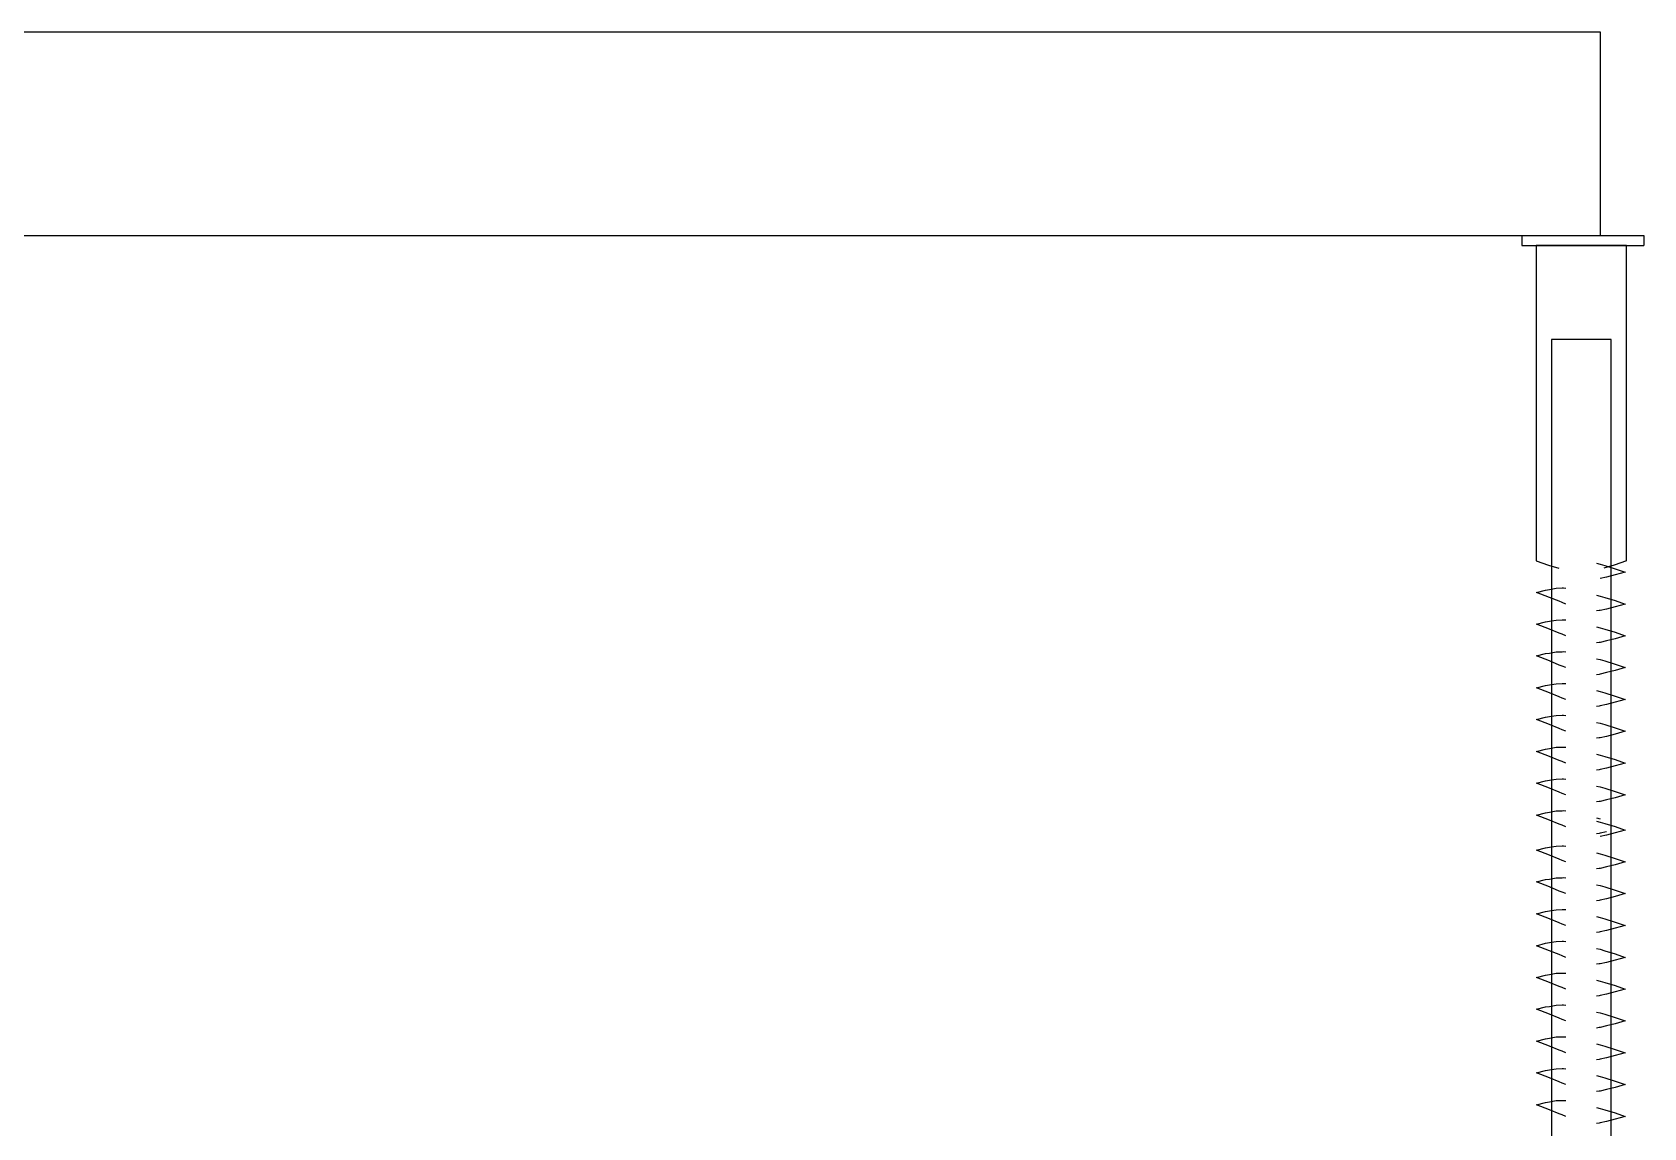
# Model space of a CAD drawing. Extents: x -11.9 to 9.3, y -3.9 to 3.8.
# Drawn here: x -10.27 to -8.685, y -2.811 to -1.733 of the extents above; entities that cross this region are included whole.
import ezdxf

# ---------------------------------------------------------------- set-up
doc = ezdxf.new("R2010")
doc.units = 0
doc.layers.add('SECTIONCUTEDGES', color=7, linetype='CONTINUOUS')

msp = doc.modelspace()

# ---------------------------------------------------------------- linework, layer by layer
at = {"layer": 'SECTIONCUTEDGES'}
for p, q in [((-8.7276, -1.7327), (-11.855, -1.7327)), ((-8.7276, -1.9327), (-8.7276, -1.7327)), ((-11.855, -1.9327), (-8.7276, -1.9327)), ((-8.805, -1.9327), (-8.685, -1.9327)), ((-8.805, -1.9327), (-8.805, -1.9427)), ((-8.685, -1.9327), (-8.685, -1.9427)), ((-8.805, -1.9427), (-8.685, -1.9427)), ((-8.7908, -1.9427), (-8.7908, -2.2528)), ((-8.7465, -1.9427), (-8.7908, -1.9427)), ((-8.7021, -1.9427), (-8.7465, -1.9427)), ((-8.7021, -2.2528), (-8.7021, -1.9427)), ((-8.7758, -2.0352), (-8.7758, -3.8182)), ((-8.7171, -2.0352), (-8.7758, -2.0352)), ((-8.7171, -3.8182), (-8.7171, -2.0352)), ((-8.7908, -2.2528), (-8.7787, -2.257)), ((-8.7787, -2.257), (-8.7686, -2.26)), ((-8.7316, -2.2553), (-8.7278, -2.2561)), ((-8.7278, -2.2561), (-8.7234, -2.2575)), ((-8.7142, -2.257), (-8.7244, -2.26)), ((-8.7234, -2.2575), (-8.7132, -2.2606)), ((-8.7021, -2.2528), (-8.7142, -2.257)), ((-8.7132, -2.2606), (-8.7033, -2.2641)), ((-8.7033, -2.2641), (-8.7132, -2.2668)), ((-8.7905, -2.2839), (-8.7816, -2.2816)), ((-8.7816, -2.2816), (-8.7776, -2.281)), ((-8.7776, -2.281), (-8.7711, -2.2798)), ((-8.7711, -2.2798), (-8.7651, -2.2796)), ((-8.7651, -2.2796), (-8.7641, -2.2795)), ((-8.7641, -2.2795), (-8.7617, -2.2797)), ((-8.7216, -2.269), (-8.7278, -2.2704)), ((-8.7132, -2.2668), (-8.7216, -2.269)), ((-8.7776, -2.2888), (-8.7905, -2.2839)), ((-8.7683, -2.2927), (-8.7776, -2.2888)), ((-8.7651, -2.2939), (-8.7683, -2.2927)), ((-8.7617, -2.2954), (-8.7651, -2.2939)), ((-8.7316, -2.2866), (-8.7278, -2.2875)), ((-8.7316, -2.2866), (-8.7278, -2.2875)), ((-8.7278, -2.2875), (-8.7234, -2.2888)), ((-8.7234, -2.2888), (-8.7132, -2.2919)), ((-8.7132, -2.2982), (-8.7216, -2.3003)), ((-8.7132, -2.2919), (-8.7033, -2.2954)), ((-8.7033, -2.2954), (-8.7132, -2.2982)), ((-8.7905, -2.3152), (-8.7816, -2.3129)), ((-8.7816, -2.3129), (-8.7776, -2.3123)), ((-8.7776, -2.3123), (-8.7711, -2.3111)), ((-8.7711, -2.3111), (-8.7651, -2.3109)), ((-8.7651, -2.3109), (-8.7641, -2.3109)), ((-8.7641, -2.3109), (-8.7617, -2.311)), ((-8.729, -2.3019), (-8.7316, -2.3022)), ((-8.7278, -2.3018), (-8.729, -2.3019)), ((-8.7216, -2.3003), (-8.7278, -2.3018)), ((-8.7216, -2.3003), (-8.7278, -2.3018)), ((-8.7776, -2.3201), (-8.7905, -2.3152)), ((-8.7683, -2.324), (-8.7776, -2.3201)), ((-8.7651, -2.3252), (-8.7683, -2.324)), ((-8.7617, -2.3267), (-8.7651, -2.3252)), ((-8.7316, -2.3179), (-8.7278, -2.3188)), ((-8.7316, -2.3179), (-8.7278, -2.3188)), ((-8.7278, -2.3188), (-8.7234, -2.3201)), ((-8.7234, -2.3201), (-8.7132, -2.3232)), ((-8.7132, -2.3295), (-8.7216, -2.3316)), ((-8.7132, -2.3232), (-8.7033, -2.3267)), ((-8.7033, -2.3267), (-8.7132, -2.3295)), ((-8.7905, -2.3465), (-8.7816, -2.3442)), ((-8.7816, -2.3442), (-8.7776, -2.3436)), ((-8.7776, -2.3436), (-8.7711, -2.3424)), ((-8.7711, -2.3424), (-8.7651, -2.3423)), ((-8.7651, -2.3423), (-8.7641, -2.3422)), ((-8.7641, -2.3422), (-8.7617, -2.3424)), ((-8.729, -2.3332), (-8.7316, -2.3336)), ((-8.7278, -2.3331), (-8.729, -2.3332)), ((-8.7216, -2.3316), (-8.7278, -2.3331)), ((-8.7216, -2.3316), (-8.7278, -2.3331)), ((-8.7776, -2.3514), (-8.7905, -2.3465)), ((-8.7683, -2.3554), (-8.7776, -2.3514)), ((-8.7651, -2.3566), (-8.7683, -2.3554)), ((-8.7617, -2.358), (-8.7651, -2.3566)), ((-8.7316, -2.3492), (-8.7278, -2.3501)), ((-8.7316, -2.3492), (-8.7278, -2.3501)), ((-8.7278, -2.3501), (-8.7234, -2.3514)), ((-8.7234, -2.3514), (-8.7132, -2.3546)), ((-8.7132, -2.3608), (-8.7216, -2.3629)), ((-8.7132, -2.3546), (-8.7033, -2.358)), ((-8.7033, -2.358), (-8.7132, -2.3608)), ((-8.7905, -2.3778), (-8.7816, -2.3755)), ((-8.7816, -2.3755), (-8.7776, -2.3749)), ((-8.7776, -2.3749), (-8.7711, -2.3738)), ((-8.7711, -2.3738), (-8.7651, -2.3736)), ((-8.7651, -2.3736), (-8.7641, -2.3735)), ((-8.7641, -2.3735), (-8.7617, -2.3737)), ((-8.729, -2.3646), (-8.7316, -2.3649)), ((-8.7278, -2.3644), (-8.729, -2.3646)), ((-8.7216, -2.3629), (-8.7278, -2.3644)), ((-8.7216, -2.3629), (-8.7278, -2.3644)), ((-8.7776, -2.3827), (-8.7905, -2.3778)), ((-8.7683, -2.3867), (-8.7776, -2.3827)), ((-8.7651, -2.3879), (-8.7683, -2.3867)), ((-8.7617, -2.3893), (-8.7651, -2.3879)), ((-8.7316, -2.3805), (-8.7278, -2.3814)), ((-8.7316, -2.3805), (-8.7278, -2.3814)), ((-8.7278, -2.3814), (-8.7234, -2.3827)), ((-8.7234, -2.3827), (-8.7132, -2.3859)), ((-8.7132, -2.3921), (-8.7216, -2.3943)), ((-8.7132, -2.3859), (-8.7033, -2.3893)), ((-8.7033, -2.3893), (-8.7132, -2.3921)), ((-8.7905, -2.4091), (-8.7816, -2.4068)), ((-8.7776, -2.414), (-8.7905, -2.4091)), ((-8.7816, -2.4068), (-8.7776, -2.4062)), ((-8.7776, -2.4062), (-8.7711, -2.4051)), ((-8.7711, -2.4051), (-8.7651, -2.4049)), ((-8.7651, -2.4049), (-8.7641, -2.4048)), ((-8.7641, -2.4048), (-8.7617, -2.405)), ((-8.729, -2.3959), (-8.7316, -2.3962)), ((-8.7278, -2.3957), (-8.729, -2.3959)), ((-8.7216, -2.3943), (-8.7278, -2.3957)), ((-8.7216, -2.3943), (-8.7278, -2.3957)), ((-8.7683, -2.418), (-8.7776, -2.414)), ((-8.7651, -2.4192), (-8.7683, -2.418)), ((-8.7617, -2.4206), (-8.7651, -2.4192)), ((-8.7316, -2.4118), (-8.7278, -2.4127)), ((-8.7316, -2.4118), (-8.7278, -2.4127)), ((-8.7278, -2.4127), (-8.7234, -2.414)), ((-8.7234, -2.414), (-8.7132, -2.4172)), ((-8.7132, -2.4234), (-8.7216, -2.4256)), ((-8.7132, -2.4172), (-8.7033, -2.4206)), ((-8.7033, -2.4206), (-8.7132, -2.4234)), ((-8.7905, -2.4405), (-8.7816, -2.4381)), ((-8.7776, -2.4454), (-8.7905, -2.4405)), ((-8.7816, -2.4381), (-8.7776, -2.4375)), ((-8.7776, -2.4375), (-8.7711, -2.4364)), ((-8.7711, -2.4364), (-8.7651, -2.4362)), ((-8.7651, -2.4362), (-8.7641, -2.4361)), ((-8.7641, -2.4361), (-8.7617, -2.4363)), ((-8.729, -2.4272), (-8.7316, -2.4275)), ((-8.7278, -2.427), (-8.729, -2.4272)), ((-8.7216, -2.4256), (-8.7278, -2.427)), ((-8.7216, -2.4256), (-8.7278, -2.427)), ((-8.7683, -2.4493), (-8.7776, -2.4454)), ((-8.7651, -2.4505), (-8.7683, -2.4493)), ((-8.7617, -2.452), (-8.7651, -2.4505)), ((-8.7316, -2.4432), (-8.7278, -2.444)), ((-8.7316, -2.4432), (-8.7278, -2.444)), ((-8.7278, -2.444), (-8.7234, -2.4454)), ((-8.7234, -2.4454), (-8.7132, -2.4485)), ((-8.7132, -2.4547), (-8.7216, -2.4569)), ((-8.7132, -2.4485), (-8.7033, -2.4519)), ((-8.7033, -2.4519), (-8.7132, -2.4547)), ((-8.7905, -2.4718), (-8.7816, -2.4694)), ((-8.7776, -2.4767), (-8.7905, -2.4718)), ((-8.7816, -2.4694), (-8.7776, -2.4688)), ((-8.7776, -2.4688), (-8.7711, -2.4677)), ((-8.7711, -2.4677), (-8.7651, -2.4675)), ((-8.7651, -2.4675), (-8.7641, -2.4674)), ((-8.7641, -2.4674), (-8.7617, -2.4676)), ((-8.729, -2.4585), (-8.7316, -2.4588)), ((-8.7278, -2.4583), (-8.729, -2.4585)), ((-8.7216, -2.4569), (-8.7278, -2.4583)), ((-8.7216, -2.4569), (-8.7278, -2.4583)), ((-8.7683, -2.4806), (-8.7776, -2.4767)), ((-8.7651, -2.4818), (-8.7683, -2.4806)), ((-8.7617, -2.4833), (-8.7651, -2.4818)), ((-8.7316, -2.4745), (-8.7278, -2.4753)), ((-8.7316, -2.4745), (-8.7278, -2.4753)), ((-8.7278, -2.4753), (-8.7234, -2.4767)), ((-8.7216, -2.4882), (-8.7278, -2.4896)), ((-8.7216, -2.4882), (-8.7278, -2.4896)), ((-8.7234, -2.4767), (-8.7132, -2.4798)), ((-8.7132, -2.486), (-8.7216, -2.4882)), ((-8.7132, -2.4798), (-8.7033, -2.4833)), ((-8.7033, -2.4833), (-8.7132, -2.486)), ((-8.7905, -2.5031), (-8.7816, -2.5008)), ((-8.7776, -2.508), (-8.7905, -2.5031)), ((-8.7816, -2.5008), (-8.7776, -2.5002)), ((-8.7776, -2.5002), (-8.7711, -2.499)), ((-8.7711, -2.499), (-8.7651, -2.4988)), ((-8.7651, -2.4988), (-8.7641, -2.4987)), ((-8.7641, -2.4987), (-8.7617, -2.4989)), ((-8.729, -2.4898), (-8.7316, -2.4901)), ((-8.7278, -2.4896), (-8.729, -2.4898)), ((-8.7683, -2.5119), (-8.7776, -2.508)), ((-8.7651, -2.5131), (-8.7683, -2.5119)), ((-8.7617, -2.5146), (-8.7651, -2.5131)), ((-8.7316, -2.5058), (-8.7278, -2.5066)), ((-8.7316, -2.509), (-8.7278, -2.5099)), ((-8.7278, -2.5099), (-8.7234, -2.5112)), ((-8.7216, -2.5195), (-8.7278, -2.5209)), ((-8.7234, -2.5112), (-8.7132, -2.5144)), ((-8.7132, -2.5144), (-8.7033, -2.5178)), ((-8.7033, -2.5178), (-8.7132, -2.5206)), ((-8.7905, -2.5376), (-8.7816, -2.5353)), ((-8.7816, -2.5353), (-8.7776, -2.5347)), ((-8.7776, -2.5347), (-8.7711, -2.5335)), ((-8.7711, -2.5335), (-8.7651, -2.5334)), ((-8.7651, -2.5334), (-8.7641, -2.5333)), ((-8.7641, -2.5333), (-8.7617, -2.5335)), ((-8.729, -2.5211), (-8.7316, -2.5214)), ((-8.7278, -2.5209), (-8.729, -2.5211)), ((-8.7216, -2.5227), (-8.7278, -2.5242)), ((-8.7132, -2.5206), (-8.7216, -2.5227)), ((-8.7776, -2.5425), (-8.7905, -2.5376)), ((-8.7683, -2.5465), (-8.7776, -2.5425)), ((-8.7651, -2.5477), (-8.7683, -2.5465)), ((-8.7617, -2.5491), (-8.7651, -2.5477)), ((-8.7316, -2.5403), (-8.7278, -2.5412)), ((-8.7316, -2.5403), (-8.7278, -2.5412)), ((-8.7278, -2.5412), (-8.7234, -2.5425)), ((-8.7234, -2.5425), (-8.7132, -2.5457)), ((-8.7132, -2.5457), (-8.7033, -2.5491)), ((-8.7033, -2.5491), (-8.7132, -2.5519)), ((-8.7905, -2.5689), (-8.7816, -2.5666)), ((-8.7816, -2.5666), (-8.7776, -2.566)), ((-8.7776, -2.566), (-8.7711, -2.5649)), ((-8.7711, -2.5649), (-8.7651, -2.5647)), ((-8.7651, -2.5647), (-8.7641, -2.5646)), ((-8.7641, -2.5646), (-8.7617, -2.5648)), ((-8.729, -2.5557), (-8.7316, -2.556)), ((-8.7278, -2.5555), (-8.729, -2.5557)), ((-8.7216, -2.5541), (-8.7278, -2.5555)), ((-8.7216, -2.5541), (-8.7278, -2.5555)), ((-8.7132, -2.5519), (-8.7216, -2.5541)), ((-8.7776, -2.5738), (-8.7905, -2.5689)), ((-8.7683, -2.5778), (-8.7776, -2.5738)), ((-8.7651, -2.579), (-8.7683, -2.5778)), ((-8.7617, -2.5804), (-8.7651, -2.579)), ((-8.7316, -2.5716), (-8.7278, -2.5725)), ((-8.7316, -2.5716), (-8.7278, -2.5725)), ((-8.7278, -2.5725), (-8.7234, -2.5738)), ((-8.7234, -2.5738), (-8.7132, -2.577)), ((-8.7132, -2.5832), (-8.7216, -2.5854)), ((-8.7132, -2.577), (-8.7033, -2.5804)), ((-8.7033, -2.5804), (-8.7132, -2.5832)), ((-8.7905, -2.6002), (-8.7816, -2.5979)), ((-8.7816, -2.5979), (-8.7776, -2.5973)), ((-8.7776, -2.5973), (-8.7711, -2.5962)), ((-8.7711, -2.5962), (-8.7651, -2.596)), ((-8.7651, -2.596), (-8.7641, -2.5959)), ((-8.7641, -2.5959), (-8.7617, -2.5961)), ((-8.729, -2.587), (-8.7316, -2.5873)), ((-8.7278, -2.5868), (-8.729, -2.587)), ((-8.7216, -2.5854), (-8.7278, -2.5868)), ((-8.7216, -2.5854), (-8.7278, -2.5868)), ((-8.7776, -2.6052), (-8.7905, -2.6002)), ((-8.7683, -2.6091), (-8.7776, -2.6052)), ((-8.7651, -2.6103), (-8.7683, -2.6091)), ((-8.7617, -2.6118), (-8.7651, -2.6103)), ((-8.7316, -2.603), (-8.7278, -2.6038)), ((-8.7316, -2.603), (-8.7278, -2.6038)), ((-8.7278, -2.6038), (-8.7234, -2.6052)), ((-8.7234, -2.6052), (-8.7132, -2.6083)), ((-8.7132, -2.6145), (-8.7216, -2.6167)), ((-8.7132, -2.6083), (-8.7033, -2.6117)), ((-8.7033, -2.6117), (-8.7132, -2.6145)), ((-8.7905, -2.6316), (-8.7816, -2.6292)), ((-8.7816, -2.6292), (-8.7776, -2.6286)), ((-8.7776, -2.6286), (-8.7711, -2.6275)), ((-8.7711, -2.6275), (-8.7651, -2.6273)), ((-8.7651, -2.6273), (-8.7641, -2.6272)), ((-8.7641, -2.6272), (-8.7617, -2.6274)), ((-8.729, -2.6183), (-8.7316, -2.6186)), ((-8.7278, -2.6181), (-8.729, -2.6183)), ((-8.7216, -2.6167), (-8.7278, -2.6181)), ((-8.7216, -2.6167), (-8.7278, -2.6181)), ((-8.7776, -2.6365), (-8.7905, -2.6316)), ((-8.7683, -2.6404), (-8.7776, -2.6365)), ((-8.7651, -2.6416), (-8.7683, -2.6404)), ((-8.7617, -2.6431), (-8.7651, -2.6416)), ((-8.7316, -2.6343), (-8.7278, -2.6351)), ((-8.7316, -2.6343), (-8.7278, -2.6351)), ((-8.7316, -2.6343), (-8.7278, -2.6351)), ((-8.7278, -2.6351), (-8.7234, -2.6365)), ((-8.7278, -2.6351), (-8.7234, -2.6365)), ((-8.7234, -2.6365), (-8.7132, -2.6396)), ((-8.7234, -2.6365), (-8.7132, -2.6396)), ((-8.7132, -2.6458), (-8.7216, -2.648)), ((-8.7132, -2.6458), (-8.7216, -2.648)), ((-8.7132, -2.6396), (-8.7033, -2.6431)), ((-8.7132, -2.6396), (-8.7033, -2.6431)), ((-8.7033, -2.6431), (-8.7132, -2.6458)), ((-8.7033, -2.6431), (-8.7132, -2.6458)), ((-8.7905, -2.6629), (-8.7816, -2.6606)), ((-8.7905, -2.6629), (-8.7816, -2.6606)), ((-8.7816, -2.6606), (-8.7776, -2.66)), ((-8.7816, -2.6606), (-8.7776, -2.66)), ((-8.7776, -2.66), (-8.7711, -2.6588)), ((-8.7776, -2.66), (-8.7711, -2.6588)), ((-8.7711, -2.6588), (-8.7651, -2.6586)), ((-8.7711, -2.6588), (-8.7651, -2.6586)), ((-8.7651, -2.6586), (-8.7641, -2.6585)), ((-8.7651, -2.6586), (-8.7641, -2.6585)), ((-8.7641, -2.6585), (-8.7617, -2.6587)), ((-8.7641, -2.6585), (-8.7617, -2.6587)), ((-8.729, -2.6496), (-8.7316, -2.6499)), ((-8.7278, -2.6494), (-8.729, -2.6496)), ((-8.7216, -2.648), (-8.7278, -2.6494)), ((-8.7216, -2.648), (-8.7278, -2.6494)), ((-8.7216, -2.648), (-8.7278, -2.6494)), ((-8.7776, -2.6678), (-8.7905, -2.6629)), ((-8.7776, -2.6678), (-8.7905, -2.6629)), ((-8.7683, -2.6717), (-8.7776, -2.6678)), ((-8.7683, -2.6717), (-8.7776, -2.6678)), ((-8.7651, -2.6729), (-8.7683, -2.6717)), ((-8.7651, -2.6729), (-8.7683, -2.6717)), ((-8.7617, -2.6744), (-8.7651, -2.6729)), ((-8.7617, -2.6744), (-8.7651, -2.6729)), ((-8.7316, -2.6656), (-8.7278, -2.6664)), ((-8.7316, -2.6656), (-8.7278, -2.6664)), ((-8.7316, -2.6656), (-8.7278, -2.6664)), ((-8.7316, -2.6656), (-8.7278, -2.6664)), ((-8.7278, -2.6664), (-8.7234, -2.6678)), ((-8.7278, -2.6664), (-8.7234, -2.6678)), ((-8.7234, -2.6678), (-8.7132, -2.6709)), ((-8.7234, -2.6678), (-8.7132, -2.6709)), ((-8.7132, -2.6771), (-8.7216, -2.6793)), ((-8.7132, -2.6771), (-8.7216, -2.6793)), ((-8.7132, -2.6709), (-8.7033, -2.6744)), ((-8.7132, -2.6709), (-8.7033, -2.6744)), ((-8.7033, -2.6744), (-8.7132, -2.6771)), ((-8.7033, -2.6744), (-8.7132, -2.6771)), ((-8.7905, -2.6942), (-8.7816, -2.6919)), ((-8.7905, -2.6942), (-8.7816, -2.6919)), ((-8.7776, -2.6991), (-8.7905, -2.6942)), ((-8.7776, -2.6991), (-8.7905, -2.6942)), ((-8.7816, -2.6919), (-8.7776, -2.6913)), ((-8.7816, -2.6919), (-8.7776, -2.6913)), ((-8.7776, -2.6913), (-8.7711, -2.6901)), ((-8.7776, -2.6913), (-8.7711, -2.6901)), ((-8.7711, -2.6901), (-8.7651, -2.6899)), ((-8.7711, -2.6901), (-8.7651, -2.6899)), ((-8.7651, -2.6899), (-8.7641, -2.6898)), ((-8.7651, -2.6899), (-8.7641, -2.6898)), ((-8.7641, -2.6898), (-8.7617, -2.69)), ((-8.7641, -2.6898), (-8.7617, -2.69)), ((-8.729, -2.6809), (-8.7316, -2.6812)), ((-8.729, -2.6809), (-8.7316, -2.6812)), ((-8.7278, -2.6807), (-8.729, -2.6809)), ((-8.7278, -2.6807), (-8.729, -2.6809)), ((-8.7216, -2.6793), (-8.7278, -2.6807)), ((-8.7216, -2.6793), (-8.7278, -2.6807)), ((-8.7216, -2.6793), (-8.7278, -2.6807)), ((-8.7216, -2.6793), (-8.7278, -2.6807)), ((-8.7683, -2.703), (-8.7776, -2.6991)), ((-8.7683, -2.703), (-8.7776, -2.6991)), ((-8.7651, -2.7042), (-8.7683, -2.703)), ((-8.7651, -2.7042), (-8.7683, -2.703)), ((-8.7617, -2.7057), (-8.7651, -2.7042)), ((-8.7617, -2.7057), (-8.7651, -2.7042)), ((-8.7316, -2.6969), (-8.7278, -2.6978)), ((-8.7316, -2.6969), (-8.7278, -2.6978)), ((-8.7316, -2.6969), (-8.7278, -2.6978)), ((-8.7316, -2.6969), (-8.7278, -2.6978)), ((-8.7278, -2.6978), (-8.7234, -2.6991)), ((-8.7278, -2.6978), (-8.7234, -2.6991)), ((-8.7234, -2.6991), (-8.7132, -2.7022)), ((-8.7234, -2.6991), (-8.7132, -2.7022)), ((-8.7132, -2.7085), (-8.7216, -2.7106)), ((-8.7132, -2.7085), (-8.7216, -2.7106)), ((-8.7132, -2.7022), (-8.7033, -2.7057)), ((-8.7132, -2.7022), (-8.7033, -2.7057)), ((-8.7033, -2.7057), (-8.7132, -2.7085)), ((-8.7033, -2.7057), (-8.7132, -2.7085)), ((-8.7905, -2.7255), (-8.7816, -2.7232)), ((-8.7905, -2.7255), (-8.7816, -2.7232)), ((-8.7776, -2.7304), (-8.7905, -2.7255)), ((-8.7776, -2.7304), (-8.7905, -2.7255)), ((-8.7816, -2.7232), (-8.7776, -2.7226)), ((-8.7816, -2.7232), (-8.7776, -2.7226)), ((-8.7776, -2.7226), (-8.7711, -2.7214)), ((-8.7776, -2.7226), (-8.7711, -2.7214)), ((-8.7711, -2.7214), (-8.7651, -2.7212)), ((-8.7711, -2.7214), (-8.7651, -2.7212)), ((-8.7651, -2.7212), (-8.7641, -2.7212)), ((-8.7651, -2.7212), (-8.7641, -2.7212)), ((-8.7641, -2.7212), (-8.7617, -2.7214)), ((-8.7641, -2.7212), (-8.7617, -2.7214)), ((-8.729, -2.7122), (-8.7316, -2.7126)), ((-8.729, -2.7122), (-8.7316, -2.7126)), ((-8.7278, -2.7121), (-8.729, -2.7122)), ((-8.7278, -2.7121), (-8.729, -2.7122)), ((-8.7216, -2.7106), (-8.7278, -2.7121)), ((-8.7216, -2.7106), (-8.7278, -2.7121)), ((-8.7216, -2.7106), (-8.7278, -2.7121)), ((-8.7216, -2.7106), (-8.7278, -2.7121)), ((-8.7683, -2.7343), (-8.7776, -2.7304)), ((-8.7683, -2.7343), (-8.7776, -2.7304)), ((-8.7651, -2.7355), (-8.7683, -2.7343)), ((-8.7651, -2.7355), (-8.7683, -2.7343)), ((-8.7617, -2.737), (-8.7651, -2.7355)), ((-8.7617, -2.737), (-8.7651, -2.7355)), ((-8.7316, -2.7282), (-8.7278, -2.7291)), ((-8.7316, -2.7282), (-8.7278, -2.7291)), ((-8.7316, -2.7282), (-8.7278, -2.7291)), ((-8.7316, -2.7282), (-8.7278, -2.7291)), ((-8.7278, -2.7291), (-8.7234, -2.7304)), ((-8.7278, -2.7291), (-8.7234, -2.7304)), ((-8.7216, -2.7419), (-8.7278, -2.7434)), ((-8.7216, -2.7419), (-8.7278, -2.7434)), ((-8.7216, -2.7419), (-8.7278, -2.7434)), ((-8.7216, -2.7419), (-8.7278, -2.7434)), ((-8.7234, -2.7304), (-8.7132, -2.7336)), ((-8.7234, -2.7304), (-8.7132, -2.7336)), ((-8.7132, -2.7398), (-8.7216, -2.7419)), ((-8.7132, -2.7398), (-8.7216, -2.7419)), ((-8.7132, -2.7336), (-8.7033, -2.737)), ((-8.7132, -2.7336), (-8.7033, -2.737)), ((-8.7033, -2.737), (-8.7132, -2.7398)), ((-8.7033, -2.737), (-8.7132, -2.7398)), ((-8.7905, -2.7568), (-8.7816, -2.7545)), ((-8.7905, -2.7568), (-8.7816, -2.7545)), ((-8.7776, -2.7617), (-8.7905, -2.7568)), ((-8.7776, -2.7617), (-8.7905, -2.7568)), ((-8.7816, -2.7545), (-8.7776, -2.7539)), ((-8.7816, -2.7545), (-8.7776, -2.7539)), ((-8.7776, -2.7539), (-8.7711, -2.7527)), ((-8.7776, -2.7539), (-8.7711, -2.7527)), ((-8.7711, -2.7527), (-8.7651, -2.7526)), ((-8.7711, -2.7527), (-8.7651, -2.7526)), ((-8.7651, -2.7526), (-8.7641, -2.7525)), ((-8.7651, -2.7526), (-8.7641, -2.7525)), ((-8.7641, -2.7525), (-8.7617, -2.7527)), ((-8.7641, -2.7525), (-8.7617, -2.7527)), ((-8.729, -2.7435), (-8.7316, -2.7439)), ((-8.729, -2.7435), (-8.7316, -2.7439)), ((-8.7278, -2.7434), (-8.729, -2.7435)), ((-8.7278, -2.7434), (-8.729, -2.7435)), ((-8.7683, -2.7657), (-8.7776, -2.7617)), ((-8.7683, -2.7657), (-8.7776, -2.7617)), ((-8.7651, -2.7669), (-8.7683, -2.7657)), ((-8.7651, -2.7669), (-8.7683, -2.7657)), ((-8.7617, -2.7683), (-8.7651, -2.7669)), ((-8.7617, -2.7683), (-8.7651, -2.7669)), ((-8.7316, -2.7595), (-8.7278, -2.7604)), ((-8.7316, -2.7595), (-8.7278, -2.7604)), ((-8.7316, -2.7595), (-8.7278, -2.7604)), ((-8.7278, -2.7604), (-8.7234, -2.7617)), ((-8.7216, -2.7732), (-8.7278, -2.7747)), ((-8.7216, -2.7732), (-8.7278, -2.7747)), ((-8.7216, -2.7732), (-8.7278, -2.7747)), ((-8.7234, -2.7617), (-8.7132, -2.7649)), ((-8.7132, -2.7711), (-8.7216, -2.7732)), ((-8.7132, -2.7649), (-8.7033, -2.7683)), ((-8.7033, -2.7683), (-8.7132, -2.7711)), ((-8.7905, -2.7881), (-8.7816, -2.7858)), ((-8.7776, -2.793), (-8.7905, -2.7881)), ((-8.7816, -2.7858), (-8.7776, -2.7852)), ((-8.7776, -2.7852), (-8.7711, -2.7841)), ((-8.7711, -2.7841), (-8.7651, -2.7839)), ((-8.7651, -2.7839), (-8.7641, -2.7838)), ((-8.7641, -2.7838), (-8.7617, -2.784)), ((-8.729, -2.7749), (-8.7316, -2.7752)), ((-8.729, -2.7749), (-8.7316, -2.7752)), ((-8.7278, -2.7747), (-8.729, -2.7749)), ((-8.7278, -2.7747), (-8.729, -2.7749)), ((-8.7683, -2.797), (-8.7776, -2.793)), ((-8.7651, -2.7982), (-8.7683, -2.797)), ((-8.7617, -2.7996), (-8.7651, -2.7982)), ((-8.7316, -2.7908), (-8.7278, -2.7917)), ((-8.7316, -2.7908), (-8.7278, -2.7917)), ((-8.7278, -2.7917), (-8.7234, -2.793)), ((-8.7216, -2.8046), (-8.7278, -2.806)), ((-8.7216, -2.8046), (-8.7278, -2.806)), ((-8.7234, -2.793), (-8.7132, -2.7962)), ((-8.7132, -2.8024), (-8.7216, -2.8046)), ((-8.7132, -2.7962), (-8.7033, -2.7996)), ((-8.7033, -2.7996), (-8.7132, -2.8024)), ((-8.729, -2.8062), (-8.7316, -2.8065)), ((-8.7278, -2.806), (-8.729, -2.8062))]:
    msp.add_line(p, q, dxfattribs=at)

doc.saveas('drawing.dxf')
